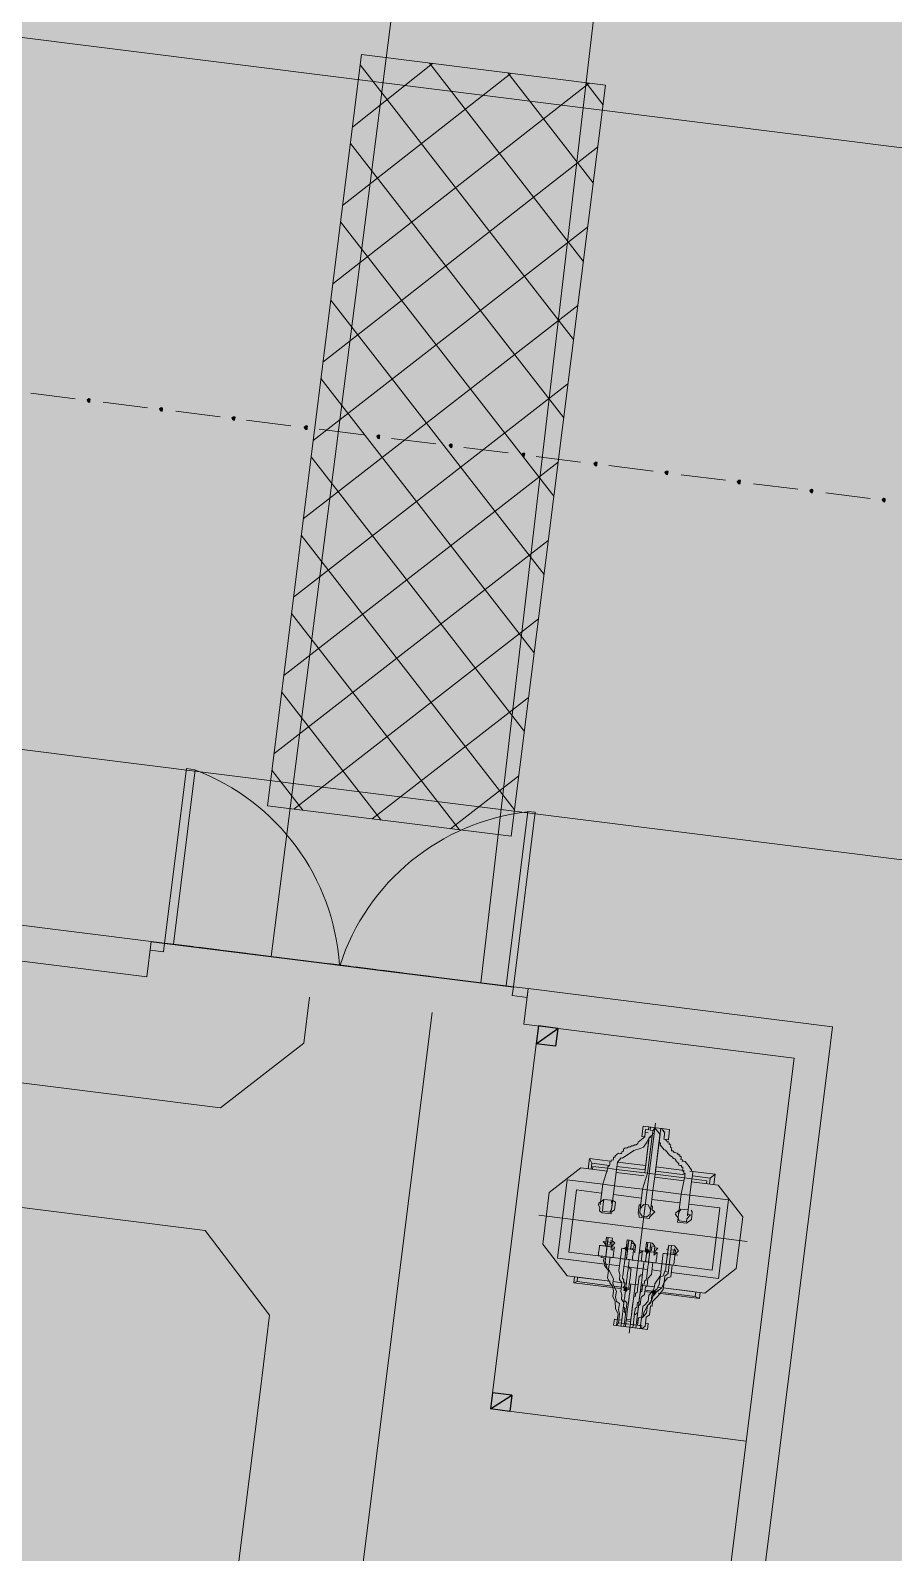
# Model space of a CAD drawing. Header units: metres. Extents: x -4 to 509425, y 7549 to 4732445.
# Drawn here: x 476000.66 to 476005.56, y 4719709.52 to 4719718.17 of the extents above; entities that cross this region are included whole.
import ezdxf

# ---------------------------------------------------------------- set-up
doc = ezdxf.new("R2010")
doc.units = ezdxf.units.M
doc.header["$LTSCALE"] = 0.01
doc.header["$MEASUREMENT"] = 0
doc.layers.get('0').update_dxf_attribs({"lineweight": 0})
doc.layers.add('_SUBESTACIÓN', color=1, linetype='Continuous')
doc.layers.add('SUBESTACION LA VID', color=253, linetype='Continuous')

# ---------------------------------------------------------------- blocks, each defined once
blk = doc.blocks.new('A$Cfff6051d')
at = {"layer": 'SUBESTACION LA VID', "transparency": 33554687}
h = blk.add_hatch(color=256, dxfattribs=at)
h.dxf.hatch_style = 2
h.paths.add_polyline_path([(476000.9947, 4719716.0624), (476000.9958, 4719716.0708), (476000.9874, 4719716.0719), (476000.9779, 4719716.0645), (476000.9853, 4719716.0551), (476000.9937, 4719716.054)])
h = blk.add_hatch(color=256, dxfattribs=at)
h.dxf.hatch_style = 2
h.paths.add_polyline_path([(476001.4063, 4719716.0108), (476001.4074, 4719716.0192), (476001.399, 4719716.0203), (476001.3895, 4719716.0129), (476001.3969, 4719716.0035), (476001.4053, 4719716.0024)])
h = blk.add_hatch(color=256, dxfattribs=at)
h.dxf.hatch_style = 2
h.paths.add_polyline_path([(476001.8179, 4719715.9592), (476001.819, 4719715.9676), (476001.8106, 4719715.9687), (476001.8011, 4719715.9613), (476001.8085, 4719715.9519), (476001.8169, 4719715.9508)])
h = blk.add_hatch(color=256, dxfattribs=at)
h.dxf.hatch_style = 2
h.paths.add_polyline_path([(476002.2296, 4719715.9076), (476002.2306, 4719715.916), (476002.2222, 4719715.917), (476002.2128, 4719715.9097), (476002.2201, 4719715.9002), (476002.2285, 4719715.8992)])
h = blk.add_hatch(color=256, dxfattribs=at)
h.dxf.hatch_style = 2
h.paths.add_polyline_path([(476002.6412, 4719715.856), (476002.6422, 4719715.8644), (476002.6338, 4719715.8654), (476002.6244, 4719715.8581), (476002.6317, 4719715.8486), (476002.6401, 4719715.8476)])
h = blk.add_hatch(color=256, dxfattribs=at)
h.dxf.hatch_style = 2
h.paths.add_polyline_path([(476003.0528, 4719715.8044), (476003.0538, 4719715.8128), (476003.0454, 4719715.8138), (476003.036, 4719715.8065), (476003.0433, 4719715.797), (476003.0517, 4719715.796)])
h = blk.add_hatch(color=256, dxfattribs=at)
h.dxf.hatch_style = 2
h.paths.add_polyline_path([(476003.4644, 4719715.7528), (476003.4655, 4719715.7612), (476003.4571, 4719715.7622), (476003.4476, 4719715.7549), (476003.455, 4719715.7454), (476003.4634, 4719715.7444)])
h = blk.add_hatch(color=256, dxfattribs=at)
h.dxf.hatch_style = 2
h.paths.add_polyline_path([(476003.876, 4719715.7012), (476003.8771, 4719715.7096), (476003.8687, 4719715.7106), (476003.8592, 4719715.7033), (476003.8666, 4719715.6938), (476003.875, 4719715.6928)])
h = blk.add_hatch(color=256, dxfattribs=at)
h.dxf.hatch_style = 2
h.paths.add_polyline_path([(476004.2792, 4719715.6506), (476004.2803, 4719715.659), (476004.2719, 4719715.6601), (476004.2624, 4719715.6527), (476004.2698, 4719715.6433), (476004.2782, 4719715.6422)])
h = blk.add_hatch(color=256, dxfattribs=at)
h.dxf.hatch_style = 2
h.paths.add_polyline_path([(476004.6909, 4719715.599), (476004.6919, 4719715.6074), (476004.6835, 4719715.6085), (476004.6741, 4719715.6011), (476004.6814, 4719715.5917), (476004.6898, 4719715.5906)])
h = blk.add_hatch(color=256, dxfattribs=at)
h.dxf.hatch_style = 2
h.paths.add_polyline_path([(476005.1025, 4719715.5474), (476005.1035, 4719715.5558), (476005.0951, 4719715.5569), (476005.0857, 4719715.5495), (476005.093, 4719715.5401), (476005.1014, 4719715.539)])
h = blk.add_hatch(color=256, dxfattribs=at)
h.dxf.hatch_style = 2
h.paths.add_polyline_path([(476005.5141, 4719715.4958), (476005.5151, 4719715.5042), (476005.5067, 4719715.5053), (476005.4973, 4719715.4979), (476005.5046, 4719715.4885), (476005.513, 4719715.4874)])
h = blk.add_hatch(color=256, dxfattribs=at)
h.dxf.hatch_style = 2
h.paths.add_polyline_path([(476004.0508, 4719711.2424), (476004.0519, 4719711.2508), (476004.0435, 4719711.2519), (476004.034, 4719711.2445), (476004.0414, 4719711.2351), (476004.0498, 4719711.234)])
h = blk.add_hatch(color=256, dxfattribs=at)
h.dxf.hatch_style = 2
h.paths.add_polyline_path([(476004.1684, 4719711.2277), (476004.1695, 4719711.2361), (476004.1611, 4719711.2371), (476004.1516, 4719711.2298), (476004.159, 4719711.2203), (476004.1674, 4719711.2193)])
h = blk.add_hatch(color=256, dxfattribs=at)
h.dxf.hatch_style = 2
h.paths.add_polyline_path([(476004.0476, 4719711.0125), (476004.0486, 4719711.0209), (476004.0402, 4719711.0219), (476004.0308, 4719711.0146), (476004.0381, 4719711.0051), (476004.0465, 4719711.0041)])
h = blk.add_hatch(color=256, dxfattribs=at)
h.dxf.hatch_style = 2
h.paths.add_polyline_path([(476004.2072, 4719710.9925), (476004.2082, 4719711.0009), (476004.1998, 4719711.0019), (476004.1904, 4719710.9946), (476004.1977, 4719710.9851), (476004.2061, 4719710.9841)])
at = {"layer": 'SUBESTACION LA VID', "lineweight": 15}
for p, q in [((476069.2524, 4719709.5186), (475971.7161, 4719721.7467)), ((476002.9412, 4719717.9771), (476002.4864, 4719717.616)), ((476002.5306, 4719717.9688), (476003.7429, 4719716.409)), ((476002.9244, 4719717.9792), (476003.7987, 4719716.8542)), ((476003.3864, 4719717.9212), (476002.4306, 4719717.1708)), ((476003.3696, 4719717.9234), (476003.8546, 4719717.2994)), ((476003.8317, 4719717.8654), (476002.3748, 4719716.7256)), ((476003.8149, 4719717.8675), (476003.9104, 4719717.7446)), ((476069.7864, 4719705.4073), (475972.9145, 4719717.5521)), ((476003.8798, 4719717.501), (476002.319, 4719716.2803)), ((476002.4748, 4719717.5236), (476003.6871, 4719715.9638)), ((476003.823, 4719717.0474), (476002.2631, 4719715.8351)), ((476002.419, 4719717.0784), (476003.6313, 4719715.5186)), ((476003.7671, 4719716.6022), (476002.2073, 4719715.3899)), ((476002.3632, 4719716.6332), (476003.5755, 4719715.0733)), ((476003.7113, 4719716.157), (476002.1515, 4719714.9447)), ((476002.3074, 4719716.1879), (476003.5197, 4719714.6281)), ((476000.9107, 4719716.0729), (476000.6587, 4719716.1045)), ((476001.3223, 4719716.0213), (476001.0703, 4719716.0529)), ((476001.7339, 4719715.9697), (476001.4819, 4719716.0013)), ((476002.1372, 4719715.9192), (476001.8851, 4719715.9508)), ((476002.5488, 4719715.8676), (476002.2968, 4719715.8992)), ((476002.9604, 4719715.816), (476002.7084, 4719715.8476)), ((476002.2516, 4719715.7427), (476003.4638, 4719714.1829)), ((476003.372, 4719715.7644), (476003.12, 4719715.796)), ((476003.7836, 4719715.7128), (476003.5316, 4719715.7444)), ((476003.6555, 4719715.7118), (476002.0957, 4719714.4995)), ((476004.1952, 4719715.6612), (476003.9432, 4719715.6928)), ((476004.6069, 4719715.6096), (476004.3548, 4719715.6411)), ((476005.0185, 4719715.558), (476004.7665, 4719715.5895)), ((476005.4301, 4719715.5063), (476005.1781, 4719715.5379)), ((476002.1957, 4719715.2975), (476003.408, 4719713.7377)), ((476003.5997, 4719715.2665), (476002.0399, 4719714.0543)), ((476002.1399, 4719714.8523), (476003.0951, 4719713.6233)), ((476003.5439, 4719714.8213), (476002.1542, 4719713.7413)), ((476002.0841, 4719714.4071), (476002.6498, 4719713.6792)), ((476003.4881, 4719714.3761), (476002.5994, 4719713.6855)), ((476002.0283, 4719713.9619), (476002.2046, 4719713.735)), ((476003.4322, 4719713.9309), (476003.0446, 4719713.6297)), ((476004.059, 4719710.7636), (476004.2086, 4719711.9564)), ((476004.1729, 4719711.8756), (476004.1476, 4719711.674)), ((476004.1718, 4719711.8672), (476004.1476, 4719711.674)), ((476004.1928, 4719711.8987), (476004.1644, 4719711.6719)), ((476004.1897, 4719711.8735), (476004.1729, 4719711.8756)), ((476004.2317, 4719711.8682), (476004.2064, 4719711.6666)), ((476004.2306, 4719711.8598), (476004.2064, 4719711.6666)), ((476004.2317, 4719711.8682), (476004.2327, 4719711.8766)), ((476003.8473, 4719711.7287), (476003.8336, 4719711.756)), ((476003.9859, 4719711.6772), (476004.1455, 4719711.6572)), ((476003.988, 4719711.694), (476004.1644, 4719711.6719)), ((476004.2043, 4719711.6498), (476004.3723, 4719711.6288)), ((476004.3744, 4719711.6456), (476004.2064, 4719711.6666)), ((476004.5193, 4719711.6444), (476004.5477, 4719711.6665)), ((476003.9764, 4719711.6016), (476003.9617, 4719711.484)), ((476003.9764, 4719711.6016), (476004.136, 4719711.5816)), ((476004.1948, 4719711.5742), (476004.1801, 4719711.4566)), ((476004.1948, 4719711.5742), (476004.3544, 4719711.5542)), ((476004.1297, 4719711.5312), (476003.9701, 4719711.5512)), ((476004.3481, 4719711.5038), (476004.1885, 4719711.5238)), ((476004.4048, 4719711.5479), (476004.3901, 4719711.4303)), ((476004.7302, 4719711.2852), (476003.5458, 4719711.4337)), ((476004.035, 4719711.1847), (476004.0424, 4719711.2435)), ((476004.0456, 4719711.2687), (476004.0435, 4719711.2519)), ((476004.0687, 4719711.2487), (476004.0708, 4719711.2655)), ((476004.1348, 4719711.2319), (476004.1516, 4719711.2298)), ((476004.1548, 4719711.255), (476004.1527, 4719711.2382)), ((476004.1527, 4719711.1699), (476004.16, 4719711.2287)), ((476004.1768, 4719711.2266), (476004.2188, 4719711.2214)), ((476003.9258, 4719711.1984), (476003.9269, 4719711.2068)), ((476004.0046, 4719711.1458), (476003.9458, 4719711.1532)), ((476003.9678, 4719711.1931), (476004.0098, 4719711.1878)), ((476004.1642, 4719711.1258), (476004.0298, 4719711.1427)), ((476004.035, 4719711.1847), (476004.0434, 4719711.1836)), ((476004.077, 4719711.1794), (476004.1274, 4719711.1731)), ((476004.1695, 4719711.1678), (476004.1527, 4719711.1699)), ((476004.2115, 4719711.1626), (476004.2451, 4719711.1584)), ((476004.2703, 4719711.1552), (476004.2871, 4719711.1531)), ((476004.2776, 4719711.214), (476004.2944, 4719711.2119)), ((476004.2871, 4719711.1531), (476004.2944, 4719711.2119)), ((476003.763, 4719711.0567), (476003.7452, 4719711.0504)), ((476003.7746, 4719711.0808), (476003.951, 4719711.0587)), ((476004.0182, 4719711.0503), (476003.9678, 4719711.0566)), ((476003.9678, 4719711.0566), (476004.0182, 4719711.0503)), ((476004.0434, 4719711.0471), (476004.0266, 4719711.0492)), ((476004.0266, 4719711.0492), (476004.0434, 4719711.0471)), ((476004.0539, 4719710.9264), (476004.0686, 4719711.044)), ((476004.1106, 4719711.0387), (476004.0602, 4719711.045)), ((476004.0602, 4719711.045), (476004.1106, 4719711.0387)), ((476004.0623, 4719710.9936), (476004.0686, 4719711.044)), ((476004.2398, 4719711.1164), (476004.1894, 4719711.1227)), ((476004.2818, 4719711.1111), (476004.265, 4719711.1132)), ((476004.014, 4719711.0167), (476003.972, 4719711.0219)), ((476003.973, 4719711.0303), (476004.015, 4719711.0251)), ((476004.0234, 4719711.024), (476004.0402, 4719711.0219)), ((476004.1169, 4719710.9526), (476004.1274, 4719711.0366)), ((476004.1211, 4719710.9862), (476004.1274, 4719711.0366)), ((476004.1526, 4719711.0334), (476004.1274, 4719711.0366)), ((476004.1358, 4719711.0355), (476004.1274, 4719711.0366)), ((476004.1484, 4719710.9998), (476004.1904, 4719710.9946)), ((476004.1914, 4719711.003), (476004.1494, 4719711.0082)), ((476004.203, 4719711.0271), (476004.1526, 4719711.0334)), ((476004.203, 4719711.0271), (476004.161, 4719711.0324)), ((476004.225, 4719710.9988), (476004.2166, 4719710.9998)), ((476004.2282, 4719711.024), (476004.2198, 4719711.025)), ((476004.245, 4719711.0218), (476004.2282, 4719711.024)), ((476004.4214, 4719710.9997), (476004.2534, 4719711.0208)), ((476004.4351, 4719710.9724), (476004.4592, 4719710.9609)), ((476004.1021, 4719710.835), (476004.1106, 4719710.9022)), ((476004.0171, 4719710.8371), (476004.0003, 4719710.8392)), ((476004.0181, 4719710.8455), (476004.0192, 4719710.8539)), ((476004.0675, 4719710.8308), (476004.0423, 4719710.834)), ((476004.0685, 4719710.8392), (476004.0433, 4719710.8424)), ((476004.0685, 4719710.8392), (476004.0433, 4719710.8424)), ((476004.0685, 4719710.8392), (476004.0433, 4719710.8424)), ((476004.1095, 4719710.8255), (476004.1011, 4719710.8266)), ((476004.1105, 4719710.8339), (476004.1021, 4719710.835)), ((476004.1105, 4719710.8339), (476004.1021, 4719710.835))]:
    blk.add_line(p, q, dxfattribs=at)
at = {"layer": 'SUBESTACION LA VID', "lineweight": 25}
blk.add_line((476001.3433, 4719712.9897), (476003.4014, 4719712.7317), dxfattribs=at)
at = {"layer": 'SUBESTACION LA VID', "lineweight": 9}
for p, q in [((476001.5785, 4719712.9602), (476001.4693, 4719712.9739)), ((476001.7297, 4719712.9413), (476001.6121, 4719712.956)), ((476001.8809, 4719712.9223), (476001.7549, 4719712.9381)), ((476001.8893, 4719712.9213), (476001.8305, 4719712.9286)), ((476002.0237, 4719712.9044), (476001.9061, 4719712.9192)), ((476002.0405, 4719712.9023), (476001.9229, 4719712.9171)), ((476002.1749, 4719712.8855), (476002.0573, 4719712.9002)), ((476002.3261, 4719712.8665), (476002.2085, 4719712.8812)), ((476002.4689, 4719712.8486), (476002.3513, 4719712.8633)), ((476002.6201, 4719712.8296), (476002.5025, 4719712.8444)), ((476002.7713, 4719712.8107), (476002.6537, 4719712.8254)), ((476002.9225, 4719712.7917), (476002.7965, 4719712.8075)), ((476003.0653, 4719712.7738), (476002.9477, 4719712.7886)), ((476003.2165, 4719712.7549), (476003.0989, 4719712.7696)), ((476003.3594, 4719712.737), (476003.2501, 4719712.7507))]:
    blk.add_line(p, q, dxfattribs=at)
at = {"layer": 'SUBESTACION LA VID', "lineweight": 15}
for points in [[(475991.1868, 4719724.4677), (475991.0499, 4719723.3757), (476003.1716, 4719721.856), (476002.0237, 4719712.9044)], [(476003.2165, 4719712.7549), (476004.39, 4719722.7954), (475991.1868, 4719724.4677)], [(476002.538, 4719718.0276), (476003.9241, 4719717.8538), (476003.3891, 4719713.5865), (476002.003, 4719713.7602), (476002.538, 4719718.0276)], [(475994.4921, 4719708.9767), (475995.0681, 4719713.5716), (475995.0934, 4719713.7733), (476001.3433, 4719712.9897), (476001.318, 4719712.7881), (475995.1942, 4719713.5559), (475994.4106, 4719707.306), (476004.2138, 4719706.077), (476004.1896, 4719705.8838), (475994.2604, 4719707.1286)], [(476004.9973, 4719712.3268), (476004.2138, 4719706.077), (475994.4106, 4719707.306), (475995.1942, 4719713.5559), (476001.318, 4719712.7881)], [(476002.9393, 4719712.5849), (476002.3811, 4719708.1327), (476002.7485, 4719707.66), (476002.9837, 4719707.6305), (476003.9749, 4719707.5062), (476003.8885, 4719706.8174), (475994.9002, 4719707.9443), (475994.9865, 4719708.6331), (475996.7422, 4719708.413), (476001.2112, 4719707.8527), (476001.6839, 4719708.2201), (476001.963, 4719710.4462), (476002.0156, 4719710.8662), (476001.6493, 4719711.3473), (475995.4247, 4719712.1276), (475995.5121, 4719712.8249), (476001.7367, 4719712.0445), (476002.2094, 4719712.4119), (476002.242, 4719712.6723)], [(475994.4106, 4719707.306), (476004.2138, 4719706.077), (476004.9973, 4719712.3268), (476003.4601, 4719712.5196), (476003.4854, 4719712.7212), (476005.2158, 4719712.5042), (476005.1906, 4719712.3026), (476004.6145, 4719707.7076), (476004.3828, 4719705.8596), (475994.2604, 4719707.1286)], [(476004.7246, 4719710.1511), (476003.2713, 4719710.3333), (476003.5441, 4719712.509)], [(476003.6533, 4719712.4953), (476003.6407, 4719712.3945), (476003.5314, 4719712.4082), (476003.6407, 4719712.3945), (476003.6533, 4719712.4953)], [(476004.2569, 4719711.8651), (476004.2821, 4719711.8619), (476004.2894, 4719711.9207), (476004.1382, 4719711.9397), (476004.1309, 4719711.8809), (476004.1477, 4719711.8788)], [(476004.1928, 4719711.8987), (476004.1949, 4719711.9155), (476004.1781, 4719711.9176), (476004.1802, 4719711.9344), (476004.1718, 4719711.9354), (476004.1697, 4719711.9186), (476004.1529, 4719711.9208), (476004.1508, 4719711.904), (476004.1676, 4719711.9018)], [(476004.2064, 4719711.6666), (476004.2348, 4719711.8934), (476004.2054, 4719711.9312), (476004.1949, 4719711.9155), (476004.1928, 4719711.8987), (476004.2012, 4719711.8976)], [(476004.4164, 4719711.6403), (476004.4174, 4719711.6487), (476004.4185, 4719711.6571), (476004.4196, 4719711.6655), (476004.4206, 4719711.6739), (476004.4217, 4719711.6823), (476004.4133, 4719711.6833), (476004.4143, 4719711.6917), (476004.407, 4719711.7012), (476004.3996, 4719711.7106), (476004.3923, 4719711.7201), (476004.3849, 4719711.7296), (476004.3776, 4719711.739), (476004.3692, 4719711.7401), (476004.3608, 4719711.7411), (476004.3618, 4719711.7495), (476004.3534, 4719711.7506), (476004.3545, 4719711.759), (476004.3555, 4719711.7674), (476004.3471, 4719711.7684), (476004.3482, 4719711.7768), (476004.3398, 4719711.7779), (476004.3324, 4719711.7873), (476004.324, 4719711.7884), (476004.3156, 4719711.7894), (476004.3083, 4719711.7989), (476004.2999, 4719711.7999), (476004.3009, 4719711.8083), (476004.302, 4719711.8167), (476004.2936, 4719711.8178), (476004.2947, 4719711.8262), (476004.2957, 4719711.8346), (476004.2873, 4719711.8356), (476004.2884, 4719711.844), (476004.28, 4719711.8451), (476004.281, 4719711.8535), (476004.2726, 4719711.8546), (476004.2653, 4719711.864), (476004.2569, 4719711.8651), (476004.2579, 4719711.8735), (476004.259, 4719711.8819), (476004.26, 4719711.8903), (476004.2611, 4719711.8987), (476004.2621, 4719711.9071), (476004.2537, 4719711.9081), (476004.2548, 4719711.9165), (476004.2464, 4719711.9176), (476004.2474, 4719711.926), (476004.239, 4719711.927), (476004.238, 4719711.9186), (476004.2369, 4719711.9102), (476004.2359, 4719711.9018), (476004.2338, 4719711.885), (476004.2327, 4719711.8766), (476004.2317, 4719711.8682), (476004.2306, 4719711.8598), (476004.2296, 4719711.8514), (476004.2369, 4719711.842), (476004.2359, 4719711.8336), (476004.2432, 4719711.8241), (476004.2505, 4719711.8147), (476004.2579, 4719711.8052), (476004.2663, 4719711.8042), (476004.2736, 4719711.7947), (476004.281, 4719711.7852), (476004.2883, 4719711.7758), (476004.3041, 4719711.7653), (476004.3114, 4719711.7558), (476004.3198, 4719711.7548), (476004.3272, 4719711.7453), (476004.3261, 4719711.7369), (476004.3345, 4719711.7359), (476004.3419, 4719711.7264), (476004.3408, 4719711.718), (476004.3492, 4719711.717), (476004.3576, 4719711.7159), (476004.3566, 4719711.7075), (476004.365, 4719711.7065), (476004.3639, 4719711.6981), (476004.3629, 4719711.6897), (476004.3702, 4719711.6802), (476004.3692, 4719711.6718), (476004.3776, 4719711.6708), (476004.3765, 4719711.6624), (476004.3754, 4719711.654), (476004.3744, 4719711.6456)], [(476004.1508, 4719711.904), (476004.1498, 4719711.8956), (476004.1487, 4719711.8872), (476004.1477, 4719711.8788), (476004.1382, 4719711.8714), (476004.1288, 4719711.8641), (476004.1193, 4719711.8567), (476004.1098, 4719711.8494), (476004.1088, 4719711.841), (476004.0993, 4719711.8336), (476004.0909, 4719711.8347), (476004.0815, 4719711.8273), (476004.0731, 4719711.8284), (476004.0636, 4719711.821), (476004.0552, 4719711.8221), (476004.0458, 4719711.8147), (476004.0374, 4719711.8158), (476004.0279, 4719711.8084), (476004.0269, 4719711.8), (476004.0174, 4719711.7927), (476004.0164, 4719711.7843), (476004.008, 4719711.7853), (476003.9996, 4719711.7864), (476003.9901, 4719711.7791), (476003.9807, 4719711.7717), (476003.9796, 4719711.7633), (476003.9712, 4719711.7644), (476003.9701, 4719711.756), (476003.9691, 4719711.7476), (476003.9607, 4719711.7486), (476003.9596, 4719711.7402), (476003.9512, 4719711.7413), (476003.9502, 4719711.7329), (476003.9491, 4719711.7245), (476003.9481, 4719711.7161), (476003.9386, 4719711.7087), (476003.9376, 4719711.7003)], [(476003.988, 4719711.694), (476003.9932, 4719711.736), (476004.0132, 4719711.7591), (476004.0216, 4719711.758), (476004.0867, 4719711.8011), (476004.1224, 4719711.8137), (476004.1403, 4719711.82), (476004.1613, 4719711.8514), (476004.1729, 4719711.8756), (476004.1918, 4719711.8903), (476004.1928, 4719711.8987), (476004.2012, 4719711.8976)], [(476003.9512, 4719711.7413), (476003.8336, 4719711.756), (476003.8263, 4719711.6972)], [(476003.9901, 4719711.7108), (476004.1497, 4719711.6908), (476004.1528, 4719711.716), (476003.9932, 4719711.736)], [(476003.9355, 4719711.6835), (476003.7843, 4719711.7025), (476003.6046, 4719711.5629), (476003.5678, 4719711.2689), (476003.7074, 4719711.0892), (476003.9342, 4719711.0608)], [(476003.8431, 4719711.6951), (476003.8473, 4719711.7287), (476003.9481, 4719711.7161)], [(476003.8515, 4719711.694), (476003.8536, 4719711.7108), (476003.9376, 4719711.7003)], [(476003.9092, 4719711.61), (476003.9764, 4719711.6016), (476003.988, 4719711.694), (476003.9376, 4719711.7003), (476003.9092, 4719711.61), (476003.8944, 4719711.4924)], [(476004.136, 4719711.5816), (476004.1948, 4719711.5742), (476004.2064, 4719711.6666), (476004.1644, 4719711.6719), (476004.136, 4719711.5816), (476004.1213, 4719711.464)], [(476004.3765, 4719711.6624), (476004.2085, 4719711.6834), (476004.2117, 4719711.7086), (476004.3713, 4719711.6886)], [(476004.4049, 4719711.6844), (476004.5477, 4719711.6665), (476004.5403, 4719711.6077)], [(476004.5151, 4719711.6108), (476004.5193, 4719711.6444), (476004.4185, 4719711.6571)], [(476003.9374, 4719711.1543), (476003.6518, 4719711.1901), (476003.7076, 4719711.6353), (476003.9092, 4719711.61)], [(476003.8838, 4719711.2036), (476003.7158, 4719711.2247), (476003.7601, 4719711.5775), (476003.9029, 4719711.5596)], [(476004.4143, 4719711.6235), (476004.5655, 4719711.6045), (476004.7051, 4719711.4249), (476004.6682, 4719711.1309), (476004.4886, 4719710.9913), (476004.2534, 4719711.0208)], [(476004.3544, 4719711.5542), (476004.4048, 4719711.5479), (476004.4164, 4719711.6403), (476004.3744, 4719711.6456), (476004.3544, 4719711.5542), (476004.3397, 4719711.4366)], [(476004.4983, 4719711.613), (476004.5004, 4719711.6298), (476004.4164, 4719711.6403)], [(476003.9659, 4719711.5176), (476003.9816, 4719711.5071), (476003.9763, 4719711.4651), (476003.9574, 4719711.4504), (476003.9564, 4719711.442), (476003.906, 4719711.4483), (476003.8902, 4719711.4588), (476003.8923, 4719711.4756), (476003.886, 4719711.4935), (476003.8871, 4719711.5019), (476003.9155, 4719711.5239)], [(476003.9123, 4719711.4987), (476003.907, 4719711.4567), (476003.949, 4719711.4514), (476003.9595, 4719711.4672), (476003.9627, 4719711.4924), (476003.9575, 4719711.5186), (476003.9155, 4719711.5239), (476003.9123, 4719711.4987)], [(476004.1843, 4719711.4902), (476004.1916, 4719711.4808), (476004.1895, 4719711.464), (476004.2053, 4719711.4534), (476004.1758, 4719711.423), (476004.1748, 4719711.4146), (476004.116, 4719711.422), (476004.117, 4719711.4304), (476004.1107, 4719711.4482), (476004.116, 4719711.4902), (476004.1255, 4719711.4976)], [(476004.1223, 4719711.4724), (476004.1191, 4719711.4472), (476004.1338, 4719711.4283), (476004.159, 4719711.4251), (476004.178, 4719711.4398), (476004.1811, 4719711.465), (476004.1675, 4719711.4923), (476004.1423, 4719711.4955), (476004.1223, 4719711.4724)], [(476004.2986, 4719711.109), (476004.5674, 4719711.0753), (476004.6232, 4719711.5205), (476004.4048, 4719711.5479)], [(476004.3123, 4719711.1499), (476004.5307, 4719711.1225), (476004.5749, 4719711.4754), (476004.3985, 4719711.4975)], [(476004.4111, 4719711.4618), (476004.4184, 4719711.4523), (476004.4132, 4719711.4103), (476004.3848, 4719711.3883), (476004.3344, 4719711.3946), (476004.3376, 4719711.4198), (476004.3229, 4719711.4387), (476004.3239, 4719711.4471), (476004.3428, 4719711.4618), (476004.3439, 4719711.4702)], [(476004.3407, 4719711.445), (476004.3376, 4719711.4198), (476004.3439, 4719711.4019), (476004.3859, 4719711.3967), (476004.388, 4719711.4135), (476004.4079, 4719711.4366), (476004.3911, 4719711.4387), (476004.3943, 4719711.4639), (476004.3523, 4719711.4691), (476004.3407, 4719711.445)], [(476003.908, 4719711.2603), (476003.8996, 4719711.2614), (476003.8912, 4719711.2624), (476003.8996, 4719711.2614), (476003.908, 4719711.2603), (476003.9164, 4719711.2593), (476003.9248, 4719711.2582), (476003.9332, 4719711.2572), (476003.9343, 4719711.2656), (476003.9353, 4719711.274), (476003.9364, 4719711.2824), (476003.9374, 4719711.2908), (476003.9385, 4719711.2992), (476003.9395, 4719711.3076), (476003.9385, 4719711.2992), (476003.9374, 4719711.2908), (476003.9364, 4719711.2824), (476003.9353, 4719711.274), (476003.9343, 4719711.2656), (476003.9332, 4719711.2572), (476003.9416, 4719711.2561), (476003.95, 4719711.2551), (476003.9416, 4719711.2561), (476003.9332, 4719711.2572), (476003.9248, 4719711.2582), (476003.9332, 4719711.2572), (476003.9322, 4719711.2488), (476003.9311, 4719711.2404), (476003.9322, 4719711.2488), (476003.9332, 4719711.2572), (476003.9322, 4719711.2488), (476003.9311, 4719711.2404), (476003.9301, 4719711.232), (476003.929, 4719711.2236), (476003.928, 4719711.2152), (476003.9269, 4719711.2068), (476003.9258, 4719711.1984), (476003.9174, 4719711.1994), (476003.9258, 4719711.1984), (476003.9174, 4719711.1994), (476003.909, 4719711.2005), (476003.9006, 4719711.2015), (476003.8922, 4719711.2026), (476003.8838, 4719711.2036), (476003.8922, 4719711.2026), (476003.9006, 4719711.2015), (476003.8922, 4719711.2026), (476003.8838, 4719711.2036), (476003.8922, 4719711.2026), (476003.9006, 4719711.2015)], [(476003.9395, 4719711.3076), (476003.9311, 4719711.3086), (476003.9248, 4719711.2582), (476003.908, 4719711.2603)], [(476003.9258, 4719711.1984), (476003.9395, 4719711.3076), (476003.9332, 4719711.2572), (476003.9752, 4719711.2519)], [(476003.95, 4719711.2551), (476003.9584, 4719711.254), (476003.9784, 4719711.2771), (476003.9626, 4719711.2876), (476003.9647, 4719711.3044), (476003.9395, 4719711.3076), (476003.9332, 4719711.2572)], [(476003.8912, 4719711.2624), (476003.8902, 4719711.254), (476003.8891, 4719711.2456), (476003.8902, 4719711.254), (476003.8912, 4719711.2624), (476003.8902, 4719711.254), (476003.8891, 4719711.2456), (476003.8881, 4719711.2372), (476003.887, 4719711.2288), (476003.8859, 4719711.2204), (476003.8849, 4719711.212), (476003.8838, 4719711.2036)], [(476003.928, 4719711.2834), (476003.9112, 4719711.2855), (476003.9259, 4719711.2666)], [(476003.9258, 4719711.1984), (476003.9342, 4719711.1973), (476003.9426, 4719711.1963), (476003.9342, 4719711.1973), (476003.9258, 4719711.1984), (476003.9269, 4719711.2068), (476003.928, 4719711.2152), (476003.929, 4719711.2236), (476003.9301, 4719711.232), (476003.9311, 4719711.2404), (476003.9322, 4719711.2488), (476003.9332, 4719711.2572), (476003.9322, 4719711.2488), (476003.9311, 4719711.2404), (476003.9301, 4719711.232), (476003.929, 4719711.2236), (476003.928, 4719711.2152), (476003.9269, 4719711.2068), (476003.9258, 4719711.1984), (476003.9342, 4719711.1973), (476003.9426, 4719711.1963), (476003.951, 4719711.1952), (476003.9594, 4719711.1942), (476003.9678, 4719711.1931), (476003.9594, 4719711.1942), (476003.951, 4719711.1952), (476003.9594, 4719711.1942), (476003.9678, 4719711.1931), (476003.9689, 4719711.2015), (476003.97, 4719711.2099), (476003.971, 4719711.2183), (476003.9721, 4719711.2267), (476003.9731, 4719711.2351), (476003.9742, 4719711.2435), (476003.9752, 4719711.2519), (476003.9742, 4719711.2435), (476003.9658, 4719711.2446), (476003.9647, 4719711.2362), (476003.9563, 4719711.2372), (476003.9574, 4719711.2456), (476003.9584, 4719711.254)], [(476003.9332, 4719711.2572), (476003.9584, 4719711.254), (476003.9626, 4719711.2876), (476003.9542, 4719711.2887)], [(476003.9343, 4719711.2656), (476003.9511, 4719711.2635), (476003.9532, 4719711.2803), (476003.9616, 4719711.2792), (476003.9364, 4719711.2824)], [(476004.0434, 4719711.1836), (476004.035, 4719711.1847), (476004.0266, 4719711.1857), (476004.0182, 4719711.1868), (476004.0098, 4719711.1878), (476004.0109, 4719711.1962), (476004.012, 4719711.2046), (476004.013, 4719711.213), (476004.0141, 4719711.2214), (476004.0151, 4719711.2298), (476004.0162, 4719711.2382), (476004.0172, 4719711.2466), (476004.0256, 4719711.2456), (476004.034, 4719711.2445), (476004.0424, 4719711.2435), (476004.0414, 4719711.2351), (476004.0403, 4719711.2267), (476004.0414, 4719711.2351), (476004.0424, 4719711.2435), (476004.0508, 4719711.2424), (476004.0498, 4719711.234), (476004.0487, 4719711.2256), (476004.0477, 4719711.2172), (476004.0466, 4719711.2088), (476004.0456, 4719711.2004), (476004.0445, 4719711.192), (476004.0434, 4719711.1836)], [(476004.0172, 4719711.2466), (476004.0162, 4719711.2382), (476004.0151, 4719711.2298), (476004.0162, 4719711.2382), (476004.0172, 4719711.2466)], [(476004.0487, 4719711.2939), (476004.0424, 4719711.2435), (476004.0256, 4719711.2456)], [(476004.035, 4719711.1847), (476004.0487, 4719711.2939), (476004.0739, 4719711.2907), (476004.096, 4719711.2624), (476004.0928, 4719711.2372), (476004.0676, 4719711.2403), (476004.0855, 4719711.2466), (476004.0886, 4719711.2718), (476004.0718, 4719711.2739)], [(476004.0487, 4719711.2939), (476004.0424, 4719711.2435), (476004.0508, 4719711.2424), (476004.0571, 4719711.2928), (476004.0487, 4719711.2939)], [(476004.0434, 4719711.1836), (476004.0571, 4719711.2928), (476004.0739, 4719711.2907), (476004.0676, 4719711.2403)], [(476004.0676, 4719711.2403), (476004.0508, 4719711.2424), (476004.0928, 4719711.2372), (476004.0844, 4719711.2382)], [(476004.0854, 4719711.1784), (476004.077, 4719711.1794), (476004.0854, 4719711.1784), (476004.077, 4719711.1794), (476004.0781, 4719711.1878), (476004.0792, 4719711.1962), (476004.0802, 4719711.2046), (476004.0813, 4719711.213), (476004.0823, 4719711.2214), (476004.0834, 4719711.2298), (476004.0844, 4719711.2382), (476004.0834, 4719711.2298), (476004.0918, 4719711.2288), (476004.0907, 4719711.2204), (476004.0918, 4719711.2288), (476004.0928, 4719711.2372)], [(476004.1443, 4719711.171), (476004.1106, 4719711.1752), (476004.1274, 4719711.1731), (476004.1348, 4719711.2319), (476004.118, 4719711.234), (476004.1159, 4719711.2172), (476004.1348, 4719711.2319), (476004.16, 4719711.2287)], [(476004.1527, 4719711.1699), (476004.1663, 4719711.2791), (476004.1579, 4719711.2802), (476004.1516, 4719711.2298)], [(476004.16, 4719711.2287), (476004.159, 4719711.2203), (476004.1579, 4719711.2119), (476004.159, 4719711.2203), (476004.16, 4719711.2287), (476004.1684, 4719711.2277), (476004.1768, 4719711.2266)], [(476004.1663, 4719711.2791), (476004.16, 4719711.2287), (476004.1768, 4719711.2266), (476004.1831, 4719711.277), (476004.1663, 4719711.2791)], [(476004.1695, 4719711.1678), (476004.1831, 4719711.277), (476004.1768, 4719711.2266), (476004.1852, 4719711.2256)], [(476004.1695, 4719711.1678), (476004.1768, 4719711.2266), (476004.1852, 4719711.2256)], [(476004.202, 4719711.2235), (476004.201, 4719711.2151), (476004.1999, 4719711.2067), (476004.2094, 4719711.214), (476004.2188, 4719711.2214), (476004.2178, 4719711.213), (476004.2167, 4719711.2046), (476004.2157, 4719711.1962), (476004.2146, 4719711.1878), (476004.2136, 4719711.1794), (476004.2125, 4719711.171), (476004.2115, 4719711.1626), (476004.2031, 4719711.1636), (476004.1947, 4719711.1647), (476004.2031, 4719711.1636), (476004.2115, 4719711.1626), (476004.2031, 4719711.1636), (476004.1947, 4719711.1647), (476004.1863, 4719711.1657), (476004.1779, 4719711.1668), (476004.1695, 4719711.1678), (476004.1779, 4719711.1668)], [(476004.1768, 4719711.2266), (476004.202, 4719711.2235), (476004.2062, 4719711.2571), (476004.181, 4719711.2602)], [(476004.1779, 4719711.235), (476004.1863, 4719711.234), (476004.1884, 4719711.2508), (476004.18, 4719711.2518)], [(476004.1852, 4719711.2256), (476004.202, 4719711.2235), (476004.222, 4719711.2466), (476004.2052, 4719711.2487), (476004.2062, 4719711.2571), (476004.1915, 4719711.276), (476004.1831, 4719711.277)], [(476004.2776, 4719711.214), (476004.2766, 4719711.2056), (476004.2755, 4719711.1972), (476004.2766, 4719711.2056), (476004.2776, 4719711.214), (476004.2692, 4719711.2151), (476004.2608, 4719711.2161), (476004.2524, 4719711.2172), (476004.2514, 4719711.2088), (476004.2503, 4719711.2004), (476004.2514, 4719711.2088), (476004.2524, 4719711.2172), (476004.2514, 4719711.2088), (476004.2503, 4719711.2004), (476004.2493, 4719711.192), (476004.2482, 4719711.1836), (476004.2472, 4719711.1752), (476004.2461, 4719711.1668), (476004.2451, 4719711.1584), (476004.2535, 4719711.1573), (476004.2619, 4719711.1563), (476004.2703, 4719711.1552), (476004.2787, 4719711.1541), (476004.2871, 4719711.1531)], [(476004.2839, 4719711.2644), (476004.2776, 4719711.214), (476004.2692, 4719711.2151)], [(476004.3112, 4719711.2098), (476004.3196, 4719711.2087), (476004.3396, 4719711.2318), (476004.3175, 4719711.2602), (476004.2839, 4719711.2644), (476004.2703, 4719711.1552)], [(476004.2703, 4719711.1552), (476004.2839, 4719711.2644), (476004.3007, 4719711.2623), (476004.2944, 4719711.2119), (476004.3112, 4719711.2098)], [(476004.2808, 4719711.2392), (476004.2724, 4719711.2403), (476004.2808, 4719711.2392), (476004.2797, 4719711.2308), (476004.2787, 4719711.2224)], [(476004.2776, 4719711.214), (476004.2787, 4719711.2224), (476004.2797, 4719711.2308), (476004.2808, 4719711.2392), (476004.2818, 4719711.2476), (476004.2829, 4719711.256), (476004.2839, 4719711.2644), (476004.2829, 4719711.256), (476004.2818, 4719711.2476), (476004.2808, 4719711.2392), (476004.2797, 4719711.2308), (476004.2787, 4719711.2224), (476004.2776, 4719711.214)], [(476004.2944, 4719711.2119), (476004.3112, 4719711.2098), (476004.3207, 4719711.2171), (476004.3228, 4719711.2339), (476004.3154, 4719711.2434)], [(476004.2955, 4719711.2203), (476004.3123, 4719711.2182), (476004.3144, 4719711.235), (476004.2976, 4719711.2371)], [(476003.9006, 4719711.2015), (476003.8996, 4719711.1931), (476003.9164, 4719711.191), (476003.9143, 4719711.1742), (476003.9206, 4719711.1564), (476003.9195, 4719711.148), (476003.9342, 4719711.1291)], [(476003.9982, 4719710.8224), (476003.9877, 4719710.8067), (476003.9961, 4719710.8739), (476003.9824, 4719710.9012), (476003.9793, 4719710.9442), (476003.9657, 4719710.9715), (476003.9699, 4719711.0051), (476003.9646, 4719711.0314), (476003.9499, 4719711.0503), (476003.9363, 4719711.0776), (476003.9416, 4719711.1196), (476003.9342, 4719711.1291), (476003.9227, 4719711.1732), (476003.9258, 4719711.1984)], [(476003.951, 4719711.1952), (476003.9426, 4719711.128), (476003.9699, 4719711.0734), (476003.9667, 4719711.0482), (476003.973, 4719711.0303), (476003.9867, 4719711.003), (476003.9825, 4719710.9694), (476003.9877, 4719710.9432), (476004.0035, 4719710.9327), (476003.9992, 4719710.8991), (476004.0045, 4719710.8728), (476003.9982, 4719710.8224), (476004.015, 4719710.8203), (476004.0297, 4719710.9379), (476004.015, 4719710.9568), (476004.0182, 4719710.982), (476004.0119, 4719710.9999), (476004.0182, 4719711.0503), (476004.0035, 4719711.0692), (476004.0067, 4719711.0944), (476004.0014, 4719711.1206), (476004.0098, 4719711.1878)], [(476004.035, 4719711.1847), (476004.0434, 4719711.1836), (476004.035, 4719711.1847), (476004.034, 4719711.1763), (476004.0329, 4719711.1679), (476004.0319, 4719711.1595), (476004.0308, 4719711.1511), (476004.0298, 4719711.1427), (476004.0287, 4719711.1343), (476004.0277, 4719711.1259), (476004.0266, 4719711.1175), (476004.0256, 4719711.1091), (476004.0245, 4719711.1007), (476004.0235, 4719711.0923), (476004.0224, 4719711.0839), (476004.0214, 4719711.0755), (476004.0287, 4719711.066), (476004.0277, 4719711.0576), (476004.035, 4719711.0482), (476004.0339, 4719711.0398), (476004.0329, 4719711.0314), (476004.0234, 4719711.024), (476004.0318, 4719711.023), (476004.0308, 4719711.0146), (476004.0297, 4719711.0062), (476004.0381, 4719711.0051), (476004.0371, 4719710.9967), (476004.036, 4719710.9883), (476004.035, 4719710.9799), (476004.0339, 4719710.9715), (476004.0329, 4719710.9631), (476004.0318, 4719710.9547), (476004.0308, 4719710.9463), (476004.0297, 4719710.9379), (476004.0287, 4719710.9295), (476004.0276, 4719710.9211), (476004.0265, 4719710.9127), (476004.0339, 4719710.9033), (476004.0328, 4719710.8949), (476004.0318, 4719710.8865), (476004.0391, 4719710.877), (476004.0381, 4719710.8686), (476004.037, 4719710.8602), (476004.036, 4719710.8518), (476004.0349, 4719710.8434), (476004.0339, 4719710.835), (476004.0328, 4719710.8266), (476004.0318, 4719710.8182)], [(476004.0402, 4719710.8172), (476004.0391, 4719710.8088), (476004.0381, 4719710.8004), (476004.0391, 4719710.8088), (476004.0402, 4719710.8172), (476004.0318, 4719710.8182), (476004.0402, 4719710.8172), (476004.0318, 4719710.8182), (476004.0328, 4719710.8266), (476004.0339, 4719710.835), (476004.0349, 4719710.8434), (476004.036, 4719710.8518), (476004.037, 4719710.8602), (476004.0381, 4719710.8686), (476004.0391, 4719710.877), (476004.0402, 4719710.8854), (476004.0412, 4719710.8938), (476004.0423, 4719710.9022), (476004.0433, 4719710.9106), (476004.0444, 4719710.919), (476004.0455, 4719710.9274), (476004.0465, 4719710.9358), (476004.0392, 4719710.9453), (476004.0308, 4719710.9463), (476004.0318, 4719710.9547), (476004.0329, 4719710.9631), (476004.0339, 4719710.9715), (476004.035, 4719710.9799), (476004.036, 4719710.9883), (476004.0371, 4719710.9967), (476004.0381, 4719711.0051), (476004.0392, 4719711.0135), (476004.0402, 4719711.0219), (476004.0413, 4719711.0303), (476004.0423, 4719711.0387), (476004.0434, 4719711.0471), (476004.0445, 4719711.0555), (476004.0466, 4719711.0723), (476004.0476, 4719711.0807), (476004.0487, 4719711.0891), (476004.0508, 4719711.1059), (476004.0518, 4719711.1143), (476004.0529, 4719711.1227), (476004.0539, 4719711.1311), (476004.056, 4719711.1479), (476004.0571, 4719711.1563), (476004.0581, 4719711.1647), (476004.0592, 4719711.1731), (476004.0602, 4719711.1815), (476004.0592, 4719711.1731), (476004.0581, 4719711.1647), (476004.0571, 4719711.1563), (476004.056, 4719711.1479), (476004.055, 4719711.1395), (476004.0634, 4719711.1385), (476004.0623, 4719711.1301), (476004.0707, 4719711.129), (476004.0697, 4719711.1206), (476004.0686, 4719711.1122), (476004.0676, 4719711.1038), (476004.0665, 4719711.0954), (476004.0644, 4719711.0786), (476004.0613, 4719711.0534), (476004.0602, 4719711.045), (476004.0591, 4719711.0366), (476004.0581, 4719711.0282), (476004.057, 4719711.0198), (476004.056, 4719711.0114), (476004.0644, 4719711.0104), (476004.0623, 4719710.9936), (476004.0602, 4719710.9768), (476004.0591, 4719710.9684), (476004.057, 4719710.9516), (476004.0549, 4719710.9348), (476004.0539, 4719710.9264), (476004.0517, 4719710.9096), (476004.0507, 4719710.9012), (476004.0486, 4719710.8844), (476004.0465, 4719710.8676), (476004.0454, 4719710.8592), (476004.0444, 4719710.8508), (476004.0433, 4719710.8424), (476004.0423, 4719710.834), (476004.0412, 4719710.8256), (476004.0402, 4719710.8172), (476004.0486, 4719710.8161), (476004.057, 4719710.815)], [(476004.0518, 4719711.1826), (476004.0602, 4719711.1815), (476004.0518, 4719711.1826), (476004.0434, 4719711.1836), (476004.0518, 4719711.1826)], [(476004.077, 4719711.1794), (476004.0686, 4719711.1805), (476004.0602, 4719711.1815), (476004.0518, 4719711.1826), (476004.0434, 4719711.1836)], [(476004.0822, 4719710.8119), (476004.0738, 4719710.8129), (476004.0654, 4719710.814), (476004.0643, 4719710.8056), (476004.0633, 4719710.7972), (476004.0643, 4719710.8056), (476004.0654, 4719710.814), (476004.0664, 4719710.8224), (476004.0675, 4719710.8308), (476004.0685, 4719710.8392), (476004.0706, 4719710.856), (476004.0717, 4719710.8644), (476004.0738, 4719710.8812), (476004.0748, 4719710.8896), (476004.0769, 4719710.9064), (476004.0791, 4719710.9232), (476004.0801, 4719710.9316), (476004.0822, 4719710.9484), (476004.0833, 4719710.9568), (476004.0854, 4719710.9736), (476004.0938, 4719710.9725), (476004.0948, 4719710.9809), (476004.0959, 4719710.9893), (476004.1053, 4719710.9967), (476004.1064, 4719711.0051), (476004.1074, 4719711.0135), (476004.1095, 4719711.0303), (476004.1106, 4719711.0387), (476004.1127, 4719711.0555), (476004.1148, 4719711.0723), (476004.1159, 4719711.0807), (476004.1169, 4719711.0891), (476004.1253, 4719711.088), (476004.1264, 4719711.0964), (476004.1348, 4719711.0954), (476004.1358, 4719711.1038), (476004.1379, 4719711.1206), (476004.139, 4719711.129), (476004.1411, 4719711.1458), (476004.1432, 4719711.1626), (476004.1443, 4719711.171), (476004.1432, 4719711.1626), (476004.1421, 4719711.1542), (476004.1411, 4719711.1458), (476004.14, 4719711.1374), (476004.139, 4719711.129), (476004.1379, 4719711.1206), (476004.1358, 4719711.1038), (476004.1348, 4719711.0954), (476004.1337, 4719711.087), (476004.1327, 4719711.0786), (476004.1316, 4719711.0702), (476004.1306, 4719711.0618), (476004.1295, 4719711.0534), (476004.1274, 4719711.0366), (476004.1263, 4719711.0282), (476004.1253, 4719711.0198), (476004.1242, 4719711.0114), (476004.1232, 4719711.003), (476004.1221, 4719710.9946), (476004.1211, 4719710.9862), (476004.12, 4719710.9778), (476004.119, 4719710.9694), (476004.1169, 4719710.9526), (476004.1158, 4719710.9442), (476004.1064, 4719710.9368), (476004.1053, 4719710.9284), (476004.1043, 4719710.92), (476004.1032, 4719710.9116), (476004.0937, 4719710.9043), (476004.0927, 4719710.8959), (476004.0916, 4719710.8875), (476004.0906, 4719710.8791), (476004.0885, 4719710.8623), (476004.0874, 4719710.8539), (476004.0864, 4719710.8455), (476004.0853, 4719710.8371), (476004.0843, 4719710.8287), (476004.0832, 4719710.8203), (476004.0822, 4719710.8119)], [(476004.1947, 4719711.1647), (476004.1862, 4719711.0975), (476004.1663, 4719711.0744), (476004.161, 4719711.0324), (476004.1515, 4719711.025), (476004.1463, 4719710.983), (476004.1274, 4719710.9683), (476004.1221, 4719710.9263), (476004.1127, 4719710.919), (476004.0969, 4719710.793), (476004.0801, 4719710.7951), (476004.0822, 4719710.8119), (476004.099, 4719710.8098)], [(476004.099, 4719710.8098), (476004.0906, 4719710.8108), (476004.0822, 4719710.8119), (476004.0832, 4719710.8203), (476004.0843, 4719710.8287), (476004.0853, 4719710.8371), (476004.0864, 4719710.8455), (476004.0874, 4719710.8539), (476004.0885, 4719710.8623), (476004.0895, 4719710.8707), (476004.0979, 4719710.8696), (476004.099, 4719710.878), (476004.1074, 4719710.877), (476004.1084, 4719710.8854), (476004.1095, 4719710.8938), (476004.1106, 4719710.9022), (476004.1116, 4719710.9106), (476004.1137, 4719710.9274), (476004.1169, 4719710.9526), (476004.1179, 4719710.961), (476004.119, 4719710.9694), (476004.12, 4719710.9778), (476004.1211, 4719710.9862), (476004.1221, 4719710.9946), (476004.1316, 4719711.0019), (476004.1326, 4719711.0103), (476004.1337, 4719711.0187), (476004.1347, 4719711.0271), (476004.1358, 4719711.0355), (476004.1369, 4719711.0439), (476004.1453, 4719711.0429), (476004.1463, 4719711.0513), (476004.1474, 4719711.0597), (476004.1568, 4719711.067), (476004.1579, 4719711.0754), (476004.1589, 4719711.0838), (476004.16, 4719711.0922), (476004.161, 4719711.1006), (476004.1621, 4719711.109), (476004.1631, 4719711.1174), (476004.1642, 4719711.1258), (476004.1652, 4719711.1342), (476004.1663, 4719711.1426), (476004.1673, 4719711.151), (476004.1684, 4719711.1594), (476004.1695, 4719711.1678), (476004.1611, 4719711.1689), (476004.1527, 4719711.1699), (476004.1611, 4719711.1689), (476004.1695, 4719711.1678), (476004.1611, 4719711.1689), (476004.1527, 4719711.1699), (476004.1443, 4719711.171), (476004.1359, 4719711.172), (476004.1274, 4719711.1731)], [(476004.1074, 4719710.8087), (476004.1126, 4719710.8507), (476004.1305, 4719710.857), (476004.1379, 4719710.9158), (476004.1473, 4719710.9232), (476004.1673, 4719710.9463), (476004.1715, 4719710.9799), (476004.1914, 4719711.003), (476004.2019, 4719711.0187), (476004.2051, 4719711.0439), (476004.2366, 4719711.0912), (476004.2451, 4719711.1584)], [(476004.2703, 4719711.1552), (476004.2671, 4719711.13), (476004.2534, 4719711.089), (476004.2356, 4719711.0828), (476004.2303, 4719711.0408), (476004.2188, 4719711.0166), (476004.1998, 4719711.0019), (476004.1883, 4719710.9778), (476004.1841, 4719710.9442), (476004.1641, 4719710.9211), (476004.142, 4719710.8812), (476004.1389, 4719710.856), (476004.1294, 4719710.8486), (476004.1242, 4719710.8066), (476004.1326, 4719710.8056)], [(476004.1242, 4719710.8066), (476004.1294, 4719710.8486), (476004.1389, 4719710.856), (476004.1588, 4719710.8791), (476004.1641, 4719710.9211), (476004.183, 4719710.9358), (476004.1841, 4719710.9442), (476004.1967, 4719710.9767), (476004.2166, 4719710.9998), (476004.245, 4719711.0218), (476004.2576, 4719711.0544), (476004.2618, 4719711.088), (476004.2807, 4719711.1027), (476004.2871, 4719711.1531)], [(476004.3039, 4719711.151), (476004.2954, 4719711.0838), (476004.2776, 4719711.0775), (476004.2576, 4719711.0544), (476004.2524, 4719711.0124), (476004.2418, 4719710.9966), (476004.2219, 4719710.9735), (476004.1925, 4719710.9431), (476004.1893, 4719710.9179), (476004.1809, 4719710.919), (476004.1746, 4719710.8686), (476004.1557, 4719710.8539), (476004.1494, 4719710.8035), (476004.1305, 4719710.7888), (476004.1242, 4719710.8066), (476004.1326, 4719710.8056)], [(476004.2703, 4719711.1552), (476004.2776, 4719711.214), (476004.3364, 4719711.2066)], [(476004.3123, 4719711.1499), (476004.2703, 4719711.1552), (476004.3039, 4719711.151)], [(476004.3291, 4719711.1478), (476004.3207, 4719711.1489), (476004.3123, 4719711.1499), (476004.3207, 4719711.1489), (476004.3291, 4719711.1478), (476004.3207, 4719711.1489), (476004.3123, 4719711.1499), (476004.3133, 4719711.1583), (476004.3144, 4719711.1667), (476004.3154, 4719711.1751), (476004.3165, 4719711.1835), (476004.3175, 4719711.1919), (476004.3186, 4719711.2003), (476004.3196, 4719711.2087), (476004.3186, 4719711.2003), (476004.3175, 4719711.1919), (476004.3186, 4719711.2003), (476004.3196, 4719711.2087)], [(476003.9636, 4719711.023), (476003.7452, 4719711.0504), (476003.7494, 4719711.084)], [(476003.7662, 4719711.0819), (476003.763, 4719711.0567), (476003.9646, 4719711.0314)], [(476004.057, 4719711.0198), (476004.0654, 4719711.0188), (476004.0644, 4719711.0104)], [(476004.1326, 4719711.0103), (476004.1242, 4719711.0114), (476004.1232, 4719711.003)], [(476004.224, 4719710.9903), (476004.4592, 4719710.9609), (476004.4634, 4719710.9945)], [(476004.4382, 4719710.9976), (476004.4351, 4719710.9724), (476004.2502, 4719710.9956)], [(476004.1515, 4719710.8203), (476004.1683, 4719710.8182), (476004.1641, 4719710.7846), (476003.9709, 4719710.8088), (476003.9751, 4719710.8424), (476003.9919, 4719710.8403)], [(476004.0318, 4719710.8182), (476004.0297, 4719710.8014), (476004.0129, 4719710.8035), (476004.015, 4719710.8203), (476004.0318, 4719710.8182)], [(476004.1242, 4719710.8066), (476004.1231, 4719710.7982), (476004.1221, 4719710.7898), (476004.1231, 4719710.7982), (476004.1242, 4719710.8066), (476004.1158, 4719710.8077), (476004.1074, 4719710.8087), (476004.1158, 4719710.8077), (476004.1242, 4719710.8066)], [(476003.3921, 4719710.4121), (476003.3805, 4719710.3196), (476003.2713, 4719710.3333), (476003.2829, 4719710.4257), (476003.3921, 4719710.4121), (476003.3805, 4719710.3196), (476003.2713, 4719710.3333), (476003.2829, 4719710.4257), (476003.3921, 4719710.4121)]]:
    blk.add_lwpolyline(points, dxfattribs=at)
at = {"layer": 'SUBESTACION LA VID'}
for points in [[(476000.9947, 4719716.0624), (476000.9958, 4719716.0708), (476000.9874, 4719716.0719), (476000.9779, 4719716.0645), (476000.9853, 4719716.0551), (476000.9937, 4719716.054)], [(476001.4063, 4719716.0108), (476001.4074, 4719716.0192), (476001.399, 4719716.0203), (476001.3895, 4719716.0129), (476001.3969, 4719716.0035), (476001.4053, 4719716.0024)], [(476001.8179, 4719715.9592), (476001.819, 4719715.9676), (476001.8106, 4719715.9687), (476001.8011, 4719715.9613), (476001.8085, 4719715.9519), (476001.8169, 4719715.9508)], [(476002.2296, 4719715.9076), (476002.2306, 4719715.916), (476002.2222, 4719715.917), (476002.2128, 4719715.9097), (476002.2201, 4719715.9002), (476002.2285, 4719715.8992)], [(476002.6412, 4719715.856), (476002.6422, 4719715.8644), (476002.6338, 4719715.8654), (476002.6244, 4719715.8581), (476002.6317, 4719715.8486), (476002.6401, 4719715.8476)], [(476003.0528, 4719715.8044), (476003.0538, 4719715.8128), (476003.0454, 4719715.8138), (476003.036, 4719715.8065), (476003.0433, 4719715.797), (476003.0517, 4719715.796)], [(476003.4644, 4719715.7528), (476003.4655, 4719715.7612), (476003.4571, 4719715.7622), (476003.4476, 4719715.7549), (476003.455, 4719715.7454), (476003.4634, 4719715.7444)], [(476003.876, 4719715.7012), (476003.8771, 4719715.7096), (476003.8687, 4719715.7106), (476003.8592, 4719715.7033), (476003.8666, 4719715.6938), (476003.875, 4719715.6928)], [(476004.2792, 4719715.6506), (476004.2803, 4719715.659), (476004.2719, 4719715.6601), (476004.2624, 4719715.6527), (476004.2698, 4719715.6433), (476004.2782, 4719715.6422)], [(476004.6909, 4719715.599), (476004.6919, 4719715.6074), (476004.6835, 4719715.6085), (476004.6741, 4719715.6011), (476004.6814, 4719715.5917), (476004.6898, 4719715.5906)], [(476005.1025, 4719715.5474), (476005.1035, 4719715.5558), (476005.0951, 4719715.5569), (476005.0857, 4719715.5495), (476005.093, 4719715.5401), (476005.1014, 4719715.539)], [(476005.5141, 4719715.4958), (476005.5151, 4719715.5042), (476005.5067, 4719715.5053), (476005.4973, 4719715.4979), (476005.5046, 4719715.4885), (476005.513, 4719715.4874)], [(476004.0508, 4719711.2424), (476004.0519, 4719711.2508), (476004.0435, 4719711.2519), (476004.034, 4719711.2445), (476004.0414, 4719711.2351), (476004.0498, 4719711.234)], [(476004.1684, 4719711.2277), (476004.1695, 4719711.2361), (476004.1611, 4719711.2371), (476004.1516, 4719711.2298), (476004.159, 4719711.2203), (476004.1674, 4719711.2193)], [(476004.0476, 4719711.0125), (476004.0486, 4719711.0209), (476004.0402, 4719711.0219), (476004.0308, 4719711.0146), (476004.0381, 4719711.0051), (476004.0465, 4719711.0041)], [(476004.2072, 4719710.9925), (476004.2082, 4719711.0009), (476004.1998, 4719711.0019), (476004.1904, 4719710.9946), (476004.1977, 4719710.9851), (476004.2061, 4719710.9841)]]:
    blk.add_lwpolyline(points, close=True, dxfattribs=at)
at = {"layer": 'SUBESTACION LA VID', "lineweight": 0}
for points in [[(476000.9947, 4719716.0624), (476000.9958, 4719716.0708), (476000.9874, 4719716.0719), (476000.9779, 4719716.0645), (476000.9853, 4719716.0551), (476000.9937, 4719716.054)], [(476001.4063, 4719716.0108), (476001.4074, 4719716.0192), (476001.399, 4719716.0203), (476001.3895, 4719716.0129), (476001.3969, 4719716.0035), (476001.4053, 4719716.0024)], [(476001.8179, 4719715.9592), (476001.819, 4719715.9676), (476001.8106, 4719715.9687), (476001.8011, 4719715.9613), (476001.8085, 4719715.9519), (476001.8169, 4719715.9508)], [(476002.2296, 4719715.9076), (476002.2306, 4719715.916), (476002.2222, 4719715.917), (476002.2128, 4719715.9097), (476002.2201, 4719715.9002), (476002.2285, 4719715.8992)], [(476002.6412, 4719715.856), (476002.6422, 4719715.8644), (476002.6338, 4719715.8654), (476002.6244, 4719715.8581), (476002.6317, 4719715.8486), (476002.6401, 4719715.8476)], [(476003.0528, 4719715.8044), (476003.0538, 4719715.8128), (476003.0454, 4719715.8138), (476003.036, 4719715.8065), (476003.0433, 4719715.797), (476003.0517, 4719715.796)], [(476003.4644, 4719715.7528), (476003.4655, 4719715.7612), (476003.4571, 4719715.7622), (476003.4476, 4719715.7549), (476003.455, 4719715.7454), (476003.4634, 4719715.7444)], [(476003.876, 4719715.7012), (476003.8771, 4719715.7096), (476003.8687, 4719715.7106), (476003.8592, 4719715.7033), (476003.8666, 4719715.6938), (476003.875, 4719715.6928)], [(476004.2792, 4719715.6506), (476004.2803, 4719715.659), (476004.2719, 4719715.6601), (476004.2624, 4719715.6527), (476004.2698, 4719715.6433), (476004.2782, 4719715.6422)], [(476004.6909, 4719715.599), (476004.6919, 4719715.6074), (476004.6835, 4719715.6085), (476004.6741, 4719715.6011), (476004.6814, 4719715.5917), (476004.6898, 4719715.5906)], [(476005.1025, 4719715.5474), (476005.1035, 4719715.5558), (476005.0951, 4719715.5569), (476005.0857, 4719715.5495), (476005.093, 4719715.5401), (476005.1014, 4719715.539)], [(476005.5141, 4719715.4958), (476005.5151, 4719715.5042), (476005.5067, 4719715.5053), (476005.4973, 4719715.4979), (476005.5046, 4719715.4885), (476005.513, 4719715.4874)], [(476004.0508, 4719711.2424), (476004.0519, 4719711.2508), (476004.0435, 4719711.2519), (476004.034, 4719711.2445), (476004.0414, 4719711.2351), (476004.0498, 4719711.234)], [(476004.1684, 4719711.2277), (476004.1695, 4719711.2361), (476004.1611, 4719711.2371), (476004.1516, 4719711.2298), (476004.159, 4719711.2203), (476004.1674, 4719711.2193)], [(476004.0476, 4719711.0125), (476004.0486, 4719711.0209), (476004.0402, 4719711.0219), (476004.0308, 4719711.0146), (476004.0381, 4719711.0051), (476004.0465, 4719711.0041)], [(476004.2072, 4719710.9925), (476004.2082, 4719711.0009), (476004.1998, 4719711.0019), (476004.1904, 4719710.9946), (476004.1977, 4719710.9851), (476004.2061, 4719710.9841)]]:
    blk.add_lwpolyline(points, close=True, dxfattribs=at)
at = {"layer": 'SUBESTACION LA VID', "lineweight": 9}
for points in [[(476001.4189, 4719712.9802), (476001.4693, 4719712.9739), (476001.5935, 4719713.9652), (476001.5431, 4719713.9715), (476001.4189, 4719712.9802)], [(476003.4014, 4719712.7317), (476003.5256, 4719713.7229), (476003.4836, 4719713.7282), (476003.3594, 4719712.737), (476003.4014, 4719712.7317), (476003.4854, 4719712.7212), (476003.479, 4719712.6708), (476003.395, 4719712.6813), (476003.4014, 4719712.7317)], [(476001.3433, 4719712.9897), (476001.4189, 4719712.9802), (476001.4126, 4719712.9298), (476001.337, 4719712.9393), (476001.3433, 4719712.9897)]]:
    blk.add_lwpolyline(points, dxfattribs=at)
for points in [[(476002.4125, 4719712.8544), (476002.3802, 4719713.3521), (476002.0605, 4719713.7852), (476001.5945, 4719713.9626)], [(476003.4821, 4719713.726), (476002.9867, 4719713.6691), (476002.57, 4719713.3283), (476002.4158, 4719712.854)]]:
    blk.add_open_spline(points, degree=3, dxfattribs=at)
at = {"layer": 'SUBESTACION LA VID'}
for points in [[(476003.5441, 4719712.509), (476003.5441, 4719712.509), (476003.6533, 4719712.4953), (476003.6533, 4719712.4953), (476003.6533, 4719712.4953), (476003.5314, 4719712.4082), (476003.5314, 4719712.4082), (476003.5314, 4719712.4082), (476003.5441, 4719712.509), (476003.5441, 4719712.509)], [(476003.6533, 4719712.4953), (476003.6533, 4719712.4953), (476003.5314, 4719712.4082), (476003.5314, 4719712.4082), (476003.5314, 4719712.4082), (476003.6407, 4719712.3945), (476003.6407, 4719712.3945), (476003.6407, 4719712.3945), (476003.6533, 4719712.4953), (476003.6533, 4719712.4953)], [(476003.2829, 4719710.4257), (476003.2829, 4719710.4257), (476003.3921, 4719710.4121), (476003.3921, 4719710.4121), (476003.3921, 4719710.4121), (476003.2713, 4719710.3333), (476003.2713, 4719710.3333), (476003.2713, 4719710.3333), (476003.2829, 4719710.4257), (476003.2829, 4719710.4257)], [(476003.3921, 4719710.4121), (476003.3921, 4719710.4121), (476003.2713, 4719710.3333), (476003.2713, 4719710.3333), (476003.2713, 4719710.3333), (476003.3805, 4719710.3196), (476003.3805, 4719710.3196), (476003.3805, 4719710.3196), (476003.3921, 4719710.4121), (476003.3921, 4719710.4121)]]:
    blk.add_open_spline(points, degree=3, knots=[0, 0, 0, 0, 1, 1, 1, 2, 2, 2, 3, 3, 3, 3], dxfattribs=at)
at = {"layer": 'SUBESTACION LA VID', "lineweight": 0}
for points in [[(476003.5441, 4719712.509), (476003.5441, 4719712.509), (476003.6533, 4719712.4953), (476003.6533, 4719712.4953), (476003.6533, 4719712.4953), (476003.5314, 4719712.4082), (476003.5314, 4719712.4082), (476003.5314, 4719712.4082), (476003.5441, 4719712.509), (476003.5441, 4719712.509)], [(476003.6533, 4719712.4953), (476003.6533, 4719712.4953), (476003.5314, 4719712.4082), (476003.5314, 4719712.4082), (476003.5314, 4719712.4082), (476003.6407, 4719712.3945), (476003.6407, 4719712.3945), (476003.6407, 4719712.3945), (476003.6533, 4719712.4953), (476003.6533, 4719712.4953)], [(476003.2829, 4719710.4257), (476003.2829, 4719710.4257), (476003.3921, 4719710.4121), (476003.3921, 4719710.4121), (476003.3921, 4719710.4121), (476003.2713, 4719710.3333), (476003.2713, 4719710.3333), (476003.2713, 4719710.3333), (476003.2829, 4719710.4257), (476003.2829, 4719710.4257)], [(476003.3921, 4719710.4121), (476003.3921, 4719710.4121), (476003.2713, 4719710.3333), (476003.2713, 4719710.3333), (476003.2713, 4719710.3333), (476003.3805, 4719710.3196), (476003.3805, 4719710.3196), (476003.3805, 4719710.3196), (476003.3921, 4719710.4121), (476003.3921, 4719710.4121)]]:
    blk.add_open_spline(points, degree=3, knots=[0, 0, 0, 0, 1, 1, 1, 2, 2, 2, 3, 3, 3, 3], dxfattribs=at)

msp = doc.modelspace()

# ---------------------------------------------------------------- hatches: boundary and pattern name
at = {"layer": '_SUBESTACIÓN', "transparency": 33554559}
h = msp.add_hatch(color=1, dxfattribs=at)
h.dxf.hatch_style = 1
h.paths.add_polyline_path([(475968.6399, 4719805.825), (476089.9386, 4719790.615), (476078.1686, 4719696.74), (475956.8686, 4719711.9502)])

# ---------------------------------------------------------------- block references
at = {"linetype": 'Continuous'}
msp.add_blockref('A$Cfff6051d', (0, 0), dxfattribs=at)

doc.saveas('drawing.dxf')
